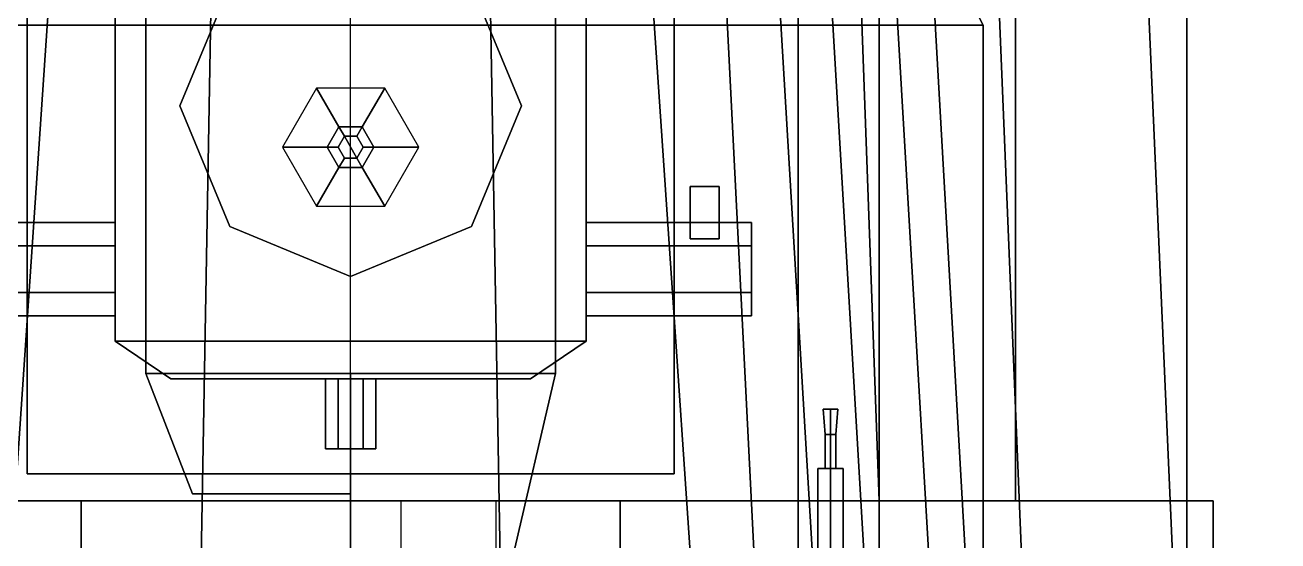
# Model space of a CAD drawing. Header units: millimetres. Extents: x -41 to 37, y -61 to 81.
# Drawn here: x -1.81 to 5.16, y 22.47 to 25.34 of the extents above; entities that cross this region are included whole.
import ezdxf

# ---------------------------------------------------------------- set-up
doc = ezdxf.new("R2010")
doc.units = ezdxf.units.MM
for name, color, linetype in [('barrel', 1, 'Continuous'), ('drawing', 9, 'Continuous'), ('h1_1', 7, 'Continuous'), ('h2_1', 4, 'Continuous')]:
    doc.layers.add(name, color=color, linetype=linetype)
picture_1 = doc.add_image_def('image2.gif', size_in_pixel=(2328, 2856))

msp = doc.modelspace()

# ---------------------------------------------------------------- linework, layer by layer
at = {"layer": 'barrel'}
for points in [[(2.67, 23.2, 10.99), (2.71, 23.2, 10.95), (2.67, 23.2, 10.91), (2.63, 23.2, 10.95)], [(2.67, 23.06, 10.92), (2.64, 23.06, 10.95), (2.63, 23.2, 10.95), (2.67, 23.2, 10.91)], [(2.64, 23.06, 10.95), (2.67, 23.06, 10.98), (2.67, 23.2, 10.99), (2.63, 23.2, 10.95)], [(2.7, 23.06, 10.95), (2.67, 23.06, 10.92), (2.67, 23.2, 10.91), (2.71, 23.2, 10.95)], [(2.67, 23.06, 10.98), (2.7, 23.06, 10.95), (2.71, 23.2, 10.95), (2.67, 23.2, 10.99)], [(2.67, 22.87, 10.92), (2.64, 22.87, 10.95), (2.64, 23.06, 10.95), (2.67, 23.06, 10.92)], [(2.64, 22.87, 10.95), (2.67, 22.87, 10.98), (2.67, 23.06, 10.98), (2.64, 23.06, 10.95)], [(2.7, 22.87, 10.95), (2.67, 22.87, 10.92), (2.67, 23.06, 10.92), (2.7, 23.06, 10.95)], [(2.67, 22.87, 10.98), (2.7, 22.87, 10.95), (2.7, 23.06, 10.95), (2.67, 23.06, 10.98)], [(2.67, 22.87, 11.02), (2.74, 22.87, 10.95), (2.67, 22.87, 10.88), (2.6, 22.87, 10.95)], [(2.67, 22.18, 10.88), (2.6, 22.18, 10.95), (2.6, 22.87, 10.95), (2.67, 22.87, 10.88)], [(2.6, 22.18, 10.95), (2.67, 22.18, 11.02), (2.67, 22.87, 11.02), (2.6, 22.87, 10.95)], [(2.74, 22.18, 10.95), (2.67, 22.18, 10.88), (2.67, 22.87, 10.88), (2.74, 22.87, 10.95)], [(2.67, 22.18, 11.02), (2.74, 22.18, 10.95), (2.74, 22.87, 10.95), (2.67, 22.87, 11.02)]]:
    msp.add_3dface(points, dxfattribs=at)
at = {"layer": 'h1_1'}
for points in [[(-2.49, 35.15, 5.06), (-2.49, -0.22, 5.06), (2.49, -0.22, 5.06), (2.49, 35.15, 5.06)], [(2.49, -0.22, 5.06), (2.49, -0.22, 2.74), (2.49, 35.15, 2.77), (2.49, 35.15, 5.06)], [(2.94, 22.69, 5.06), (2.49, 35.15, 5.06), (3.7, 35.15, 5.06), (3.7, 22.69, 5.06)], [(3.7, 22.69, 5.06), (3.7, 35.15, 5.06), (2.49, 35.15, 5.06), (2.94, 22.69, 5.06)], [(3.7, 22.69, 5.06), (3.7, 22.69, 6.06), (3.7, 35.15, 6.18), (3.7, 35.15, 5.06)], [(3.7, 35.15, 5.06), (3.7, 35.15, 6.18), (3.7, 22.69, 6.06), (3.7, 22.69, 5.06)], [(2.94, 22.69, 7.3), (2.94, 33.12, 7.3), (-2.94, 33.12, 7.3), (-2.94, 22.69, 7.3)], [(2.94, 22.69, 5.06), (2.94, 33.12, 5.06), (2.94, 33.12, 7.3), (2.94, 22.69, 7.3)], [(2.94, 20.86, 7.3), (2.94, 20.86, 8.2), (2.94, 33.12, 8.3), (2.94, 33.12, 7.3)], [(2.94, 33.12, 7.3), (2.94, 33.12, 8.3), (2.94, 20.86, 8.2), (2.94, 20.86, 7.3)], [(-4.6529, 30.7796, 4.3059), (-4.6529, 20.575, 2.7676), (4.6529, 20.575, 2.7676), (4.6529, 30.7796, 4.3059)], [(0.6837, 30.7796, -3.4236), (0.8641, 20.575, -3.4236), (0, 20.575, -3.68), (0, 30.7796, -3.68)], [(1.3199, 30.7796, -3.0058), (2.0131, 20.575, -2.8159), (0.8641, 20.575, -3.4236), (0.6837, 30.7796, -3.4236)], [(1.8232, 30.7796, -2.5785), (2.3359, 20.575, -2.5785), (2.0131, 20.575, -2.8159), (1.3199, 30.7796, -3.0058)], [(2.0701, 30.7796, -2.3221), (2.6778, 20.575, -2.3221), (2.3359, 20.575, -2.5785), (1.8232, 30.7796, -2.5785)], [(2.3644, 30.7796, -2.0183), (2.9627, 20.575, -2.0183), (2.6778, 20.575, -2.3221), (2.0701, 30.7796, -2.3221)], [(2.7253, 30.7796, -1.5055), (3.3235, 20.575, -1.5055), (2.9627, 20.575, -2.0183), (2.3644, 30.7796, -2.0183)], [(2.9437, 30.7796, -1.1636), (3.5229, 20.575, -1.1636), (3.3235, 20.575, -1.5055), (2.7253, 30.7796, -1.5055)], [(3.39, 30.7796, -0.1666), (3.8078, 20.575, -0.5084), (3.5229, 20.575, -1.1636), (2.9437, 30.7796, -1.1636)], [(4.6529, 20.575, 2.7676), (3.8078, 20.575, -0.5084), (3.39, 30.7796, -0.1666), (4.2066, 30.7796, 2.7676)], [(4.6529, 20.575, 2.7676), (4.6529, 20.575, 2.7676), (4.2066, 30.7796, 2.7676), (4.6529, 30.7796, 4.3059)], [(-1.8, 28.63, 9.6), (-1.8, 28.63, 7.31), (-1.8, 22.84, 7.3), (-1.8, 22.84, 9.6)], [(1.8, 22.84, 7.3), (1.8, 28.63, 7.31), (1.8, 28.63, 9.6), (1.8, 22.84, 9.6)], [(-3.52, 25.34, 9.6), (-2.01, 28.24, 9.6), (2.01, 28.24, 9.6), (3.52, 25.34, 9.6)], [(3.52, 25.34, 9.6), (2.01, 28.24, 9.6), (-2.01, 28.24, 9.6), (-3.52, 25.34, 9.6)], [(-1.14, 27.22, 11.24), (-1.14, 27.22, 9.6), (-1.14, 23.4, 9.6), (-1.14, 23.4, 11.24)], [(1.14, 23.4, 11.24), (1.14, 27.22, 11.24), (-1.14, 27.22, 11.24), (-1.14, 23.4, 11.24)], [(1.14, 23.4, 9.6), (1.14, 27.22, 9.6), (1.14, 27.22, 11.24), (1.14, 23.4, 11.24)], [(-1.31, 25.75, 13.75), (-1.31, 25.75, 11.44), (-1.31, 23.58, 11.44), (-1.31, 23.58, 13.75)], [(-1.31, 23.58, 11.44), (-1.31, 25.75, 11.44), (1.31, 25.75, 11.44), (1.31, 23.58, 11.44)], [(1.31, 23.58, 13.75), (1.31, 25.75, 13.75), (-1.31, 25.75, 13.75), (-1.31, 23.58, 13.75)], [(1.31, 23.58, 11.44), (1.31, 25.75, 11.44), (1.31, 25.75, 13.75), (1.31, 23.58, 13.75)], [(-0.6718, 25.5618, 11.24), (-0.95, 24.89, 11.24), (-0.95, 24.89, 11.44), (-0.6718, 25.5618, 11.44)], [(0.95, 24.89, 11.24), (0.6718, 25.5618, 11.24), (0.6718, 25.5618, 11.44), (0.95, 24.89, 11.44)], [(-3.52, 21.83, 9.6), (-3.52, 25.34, 9.6), (3.52, 25.34, 9.6), (3.52, 21.83, 9.6)], [(3.52, 21.83, 9.6), (3.52, 25.34, 9.6), (-3.52, 25.34, 9.6), (-3.52, 21.83, 9.6)], [(3.52, 25.34, 9.6), (3.52, 25.34, 10.69), (3.52, 21.83, 10.69), (3.52, 21.83, 9.6)], [(3.52, 21.83, 9.6), (3.52, 21.83, 10.69), (3.52, 25.34, 10.69), (3.52, 25.34, 9.6)], [(-0.19, 24.9891, 13.75), (-0.38, 24.66, 13.75), (-0.13, 24.66, 13.87), (-0.065, 24.7726, 13.87)], [(0.19, 24.9891, 13.75), (-0.19, 24.9891, 13.75), (-0.065, 24.7726, 13.87), (0.065, 24.7726, 13.87)], [(0.38, 24.66, 13.75), (0.19, 24.9891, 13.75), (0.065, 24.7726, 13.87), (0.13, 24.66, 13.87)], [(-0.95, 24.89, 11.24), (-0.6718, 24.2182, 11.24), (-0.6718, 24.2182, 11.44), (-0.95, 24.89, 11.44)], [(0.6718, 24.2182, 11.24), (0.95, 24.89, 11.24), (0.95, 24.89, 11.44), (0.6718, 24.2182, 11.44)], [(-0.065, 24.7726, 13.87), (-0.13, 24.66, 13.87), (-0.13, 24.66, 14.19), (-0.065, 24.7726, 14.19)], [(-0.065, 24.7726, 14.19), (-0.13, 24.66, 14.19), (-0.07, 24.66, 14.29), (-0.035, 24.7206, 14.29)], [(0.065, 24.7726, 13.87), (-0.065, 24.7726, 13.87), (-0.065, 24.7726, 14.19), (0.065, 24.7726, 14.19)], [(0.065, 24.7726, 14.19), (-0.065, 24.7726, 14.19), (-0.035, 24.7206, 14.29), (0.035, 24.7206, 14.29)], [(0.13, 24.66, 14.19), (0.065, 24.7726, 14.19), (0.035, 24.7206, 14.29), (0.07, 24.66, 14.29)], [(0.13, 24.66, 13.87), (0.065, 24.7726, 13.87), (0.065, 24.7726, 14.19), (0.13, 24.66, 14.19)], [(0.035, 24.5994, 14.29), (-0.035, 24.7206, 14.29), (-0.07, 24.66, 14.29), (-0.035, 24.5994, 14.29)], [(0.07, 24.66, 14.29), (0.035, 24.7206, 14.29), (-0.035, 24.7206, 14.29), (0.035, 24.5994, 14.29)], [(-0.38, 24.66, 13.75), (-0.19, 24.3309, 13.75), (-0.065, 24.5474, 13.87), (-0.13, 24.66, 13.87)], [(-0.13, 24.66, 13.87), (-0.065, 24.5474, 13.87), (-0.065, 24.5474, 14.19), (-0.13, 24.66, 14.19)], [(-0.13, 24.66, 14.19), (-0.065, 24.5474, 14.19), (-0.035, 24.5994, 14.29), (-0.07, 24.66, 14.29)], [(0.065, 24.5474, 14.19), (0.13, 24.66, 14.19), (0.07, 24.66, 14.29), (0.035, 24.5994, 14.29)], [(0.065, 24.5474, 13.87), (0.13, 24.66, 13.87), (0.13, 24.66, 14.19), (0.065, 24.5474, 14.19)], [(0.19, 24.3309, 13.75), (0.38, 24.66, 13.75), (0.13, 24.66, 13.87), (0.065, 24.5474, 13.87)], [(-0.19, 24.3309, 13.75), (0.19, 24.3309, 13.75), (0.065, 24.5474, 13.87), (-0.065, 24.5474, 13.87)], [(-0.065, 24.5474, 14.19), (0.065, 24.5474, 14.19), (0.035, 24.5994, 14.29), (-0.035, 24.5994, 14.29)], [(-0.065, 24.5474, 13.87), (0.065, 24.5474, 13.87), (0.065, 24.5474, 14.19), (-0.065, 24.5474, 14.19)], [(1.89, 24.15, 12.95), (1.89, 24.44, 12.95), (2.05, 24.44, 12.95), (2.05, 24.15, 12.95)], [(1.89, 24.44, 13.25), (1.89, 24.44, 12.95), (1.89, 24.15, 12.95), (1.89, 24.15, 13.25)], [(2.05, 24.44, 13.25), (2.05, 24.44, 12.95), (1.89, 24.44, 12.95), (1.89, 24.44, 13.25)], [(2.05, 24.15, 13.25), (2.05, 24.44, 13.25), (1.89, 24.44, 13.25), (1.89, 24.15, 13.25)], [(2.05, 24.15, 12.95), (2.05, 24.44, 12.95), (2.05, 24.44, 13.25), (2.05, 24.15, 13.25)], [(-1.31, 24.24, 13.1), (-1.31, 24.11, 12.8748), (-2.23, 24.11, 12.8748), (-2.23, 24.24, 13.1)], [(-1.31, 24.11, 13.3252), (-1.31, 24.24, 13.1), (-2.23, 24.24, 13.1), (-2.23, 24.11, 13.3252)], [(-0.6718, 24.2182, 11.24), (0, 23.94, 11.24), (0, 23.94, 11.44), (-0.6718, 24.2182, 11.44)], [(0, 23.94, 11.24), (0.6718, 24.2182, 11.24), (0.6718, 24.2182, 11.44), (0, 23.94, 11.44)], [(1.31, 24.11, 12.8748), (1.31, 24.24, 13.1), (2.23, 24.24, 13.1), (2.23, 24.11, 12.8748)], [(1.31, 24.24, 13.1), (1.31, 24.11, 13.3252), (2.23, 24.11, 13.3252), (2.23, 24.24, 13.1)], [(2.23, 24.24, 13.1), (2.23, 23.72, 13.1), (2.23, 23.85, 12.8748), (2.23, 24.11, 12.8748)], [(2.23, 24.11, 13.3252), (2.23, 23.85, 13.3252), (2.23, 23.72, 13.1), (2.23, 24.24, 13.1)], [(-1.31, 24.11, 12.8748), (-1.31, 23.85, 12.8748), (-2.23, 23.85, 12.8748), (-2.23, 24.11, 12.8748)], [(-1.31, 23.85, 13.3252), (-1.31, 24.11, 13.3252), (-2.23, 24.11, 13.3252), (-2.23, 23.85, 13.3252)], [(1.31, 23.85, 12.8748), (1.31, 24.11, 12.8748), (2.23, 24.11, 12.8748), (2.23, 23.85, 12.8748)], [(1.31, 24.11, 13.3252), (1.31, 23.85, 13.3252), (2.23, 23.85, 13.3252), (2.23, 24.11, 13.3252)], [(-1.31, 23.85, 12.8748), (-1.31, 23.72, 13.1), (-2.23, 23.72, 13.1), (-2.23, 23.85, 12.8748)], [(-1.31, 23.72, 13.1), (-1.31, 23.85, 13.3252), (-2.23, 23.85, 13.3252), (-2.23, 23.72, 13.1)], [(1.31, 23.72, 13.1), (1.31, 23.85, 12.8748), (2.23, 23.85, 12.8748), (2.23, 23.72, 13.1)], [(1.31, 23.85, 13.3252), (1.31, 23.72, 13.1), (2.23, 23.72, 13.1), (2.23, 23.85, 13.3252)], [(1, 23.37, 13.75), (1.31, 23.58, 13.75), (-1.31, 23.58, 13.75), (-1, 23.37, 13.75)], [(-1.31, 23.58, 13.75), (-1.31, 23.58, 11.44), (-1, 23.37, 11.44), (-1, 23.37, 13.75)], [(-1, 23.37, 11.44), (-1.31, 23.58, 11.44), (1.31, 23.58, 11.44), (1, 23.37, 11.44)], [(1, 23.37, 11.44), (1.31, 23.58, 11.44), (1.31, 23.58, 13.75), (1, 23.37, 13.75)], [(0, 23.4, 11.24), (-1.14, 23.4, 11.24), (-0.88, 22.73, 11.24), (0, 22.73, 11.24)], [(-0.88, 22.73, 11.24), (-1.14, 23.4, 11.24), (-1.14, 23.4, 9.6), (-0.88, 22.73, 9.6)], [(-1, 23.37, 13.75), (-1, 23.37, 11.44), (1, 23.37, 11.44), (1, 23.37, 13.75)], [(-0.14, 22.98, 12.69), (-0.07, 22.98, 12.8112), (-0.07, 23.37, 12.8112), (-0.14, 23.37, 12.69)], [(-0.07, 22.98, 12.5688), (-0.14, 22.98, 12.69), (-0.14, 23.37, 12.69), (-0.07, 23.37, 12.5688)], [(-0.07, 22.98, 12.8112), (0.07, 22.98, 12.8112), (0.07, 23.37, 12.8112), (-0.07, 23.37, 12.8112)], [(0.07, 22.98, 12.5688), (-0.07, 22.98, 12.5688), (-0.07, 23.37, 12.5688), (0.07, 23.37, 12.5688)], [(1.14, 23.4, 11.24), (0, 23.4, 11.24), (0, 22.37, 11.24), (0.9, 22.37, 11.24)], [(0.07, 22.98, 12.8112), (0.14, 22.98, 12.69), (0.14, 23.37, 12.69), (0.07, 23.37, 12.8112)], [(0.14, 22.98, 12.69), (0.07, 22.98, 12.5688), (0.07, 23.37, 12.5688), (0.14, 23.37, 12.69)], [(0.9, 22.37, 9.6), (1.14, 23.4, 9.6), (1.14, 23.4, 11.24), (0.9, 22.37, 11.24)], [(-0.14, 22.98, 12.69), (0.14, 22.98, 12.69), (0.07, 22.98, 12.8112), (-0.07, 22.98, 12.8112)], [(-0.07, 22.98, 12.5688), (0.07, 22.98, 12.5688), (0.14, 22.98, 12.69), (-0.14, 22.98, 12.69)], [(-1.8, 22.84, 9.6), (-1.8, 22.84, 7.3), (1.8, 22.84, 7.3), (1.8, 22.84, 9.6)], [(0, 22.73, 11.24), (-0.88, 22.73, 11.24), (-0.88, 22.73, 9.6), (0, 22.73, 9.6)], [(0, 22.37, 11.24), (0, 22.73, 11.24), (0, 22.73, 9.6), (0, 22.37, 9.6)], [(-2.94, 22.69, 7.3), (-2.94, 22.69, 5.06), (2.94, 22.69, 5.06), (2.94, 22.69, 7.3)], [(1.5, 20.14, 7.3), (1.5, 22.69, 7.3), (-1.5, 22.69, 7.3), (-1.5, 20.14, 7.3)], [(-1.5, 20.14, 7.3), (-1.5, 22.69, 7.3), (1.5, 22.69, 7.3), (1.5, 20.14, 7.3)], [(0.28, 22.69, 7.3), (0.28, 21.73, 5.06), (0.81, 21.73, 5.06), (0.81, 22.69, 7.3)], [(4.8, 19.66, 5.06), (4.8, 22.69, 5.06), (2.49, 22.69, 5.06), (2.49, 19.66, 5.06)], [(2.49, 19.66, 5.06), (2.49, 22.69, 5.06), (4.8, 22.69, 5.06), (4.8, 19.66, 5.06)], [(4.8, 22.69, 5.06), (4.8, 22.69, 6.06), (3.7, 22.69, 6.06), (3.7, 22.69, 5.06)], [(3.7, 22.69, 5.06), (3.7, 22.69, 6.06), (4.8, 22.69, 6.06), (4.8, 22.69, 5.06)], [(4.8, 22.69, 5.06), (4.8, 22.69, 6.06), (4.8, 19.66, 6.06), (4.8, 19.66, 5.06)], [(4.8, 19.66, 5.06), (4.8, 19.66, 6.06), (4.8, 22.69, 6.06), (4.8, 22.69, 5.06)]]:
    msp.add_3dface(points, dxfattribs=at)
at = {"layer": 'h2_1'}
for points in [[(-1.8232, 30.7796, -2.5785), (-2.3359, 20.575, -2.5785), (-2.0131, 20.575, -2.8159), (-1.3199, 30.7796, -3.0058)], [(-1.3199, 30.7796, -3.0058), (-2.0131, 20.575, -2.8159), (-0.8641, 20.575, -3.4236), (-0.6837, 30.7796, -3.4236)], [(-0.6837, 30.7796, -3.4236), (-0.8641, 20.575, -3.4236), (0, 20.575, -3.68), (0, 30.7796, -3.68)]]:
    msp.add_3dface(points, dxfattribs=at)

# ---------------------------------------------------------------- pictures from other files: only their frames are drawn
at = {"layer": 'drawing'}
image = msp.add_image(picture_1, insert=(36.4828, -1.3895, -85.62), size_in_units=(62.2381, 76.3539), rotation=90, dxfattribs=dict(at, fade=44))
image.dxf.flags = 15

doc.saveas('drawing.dxf')
